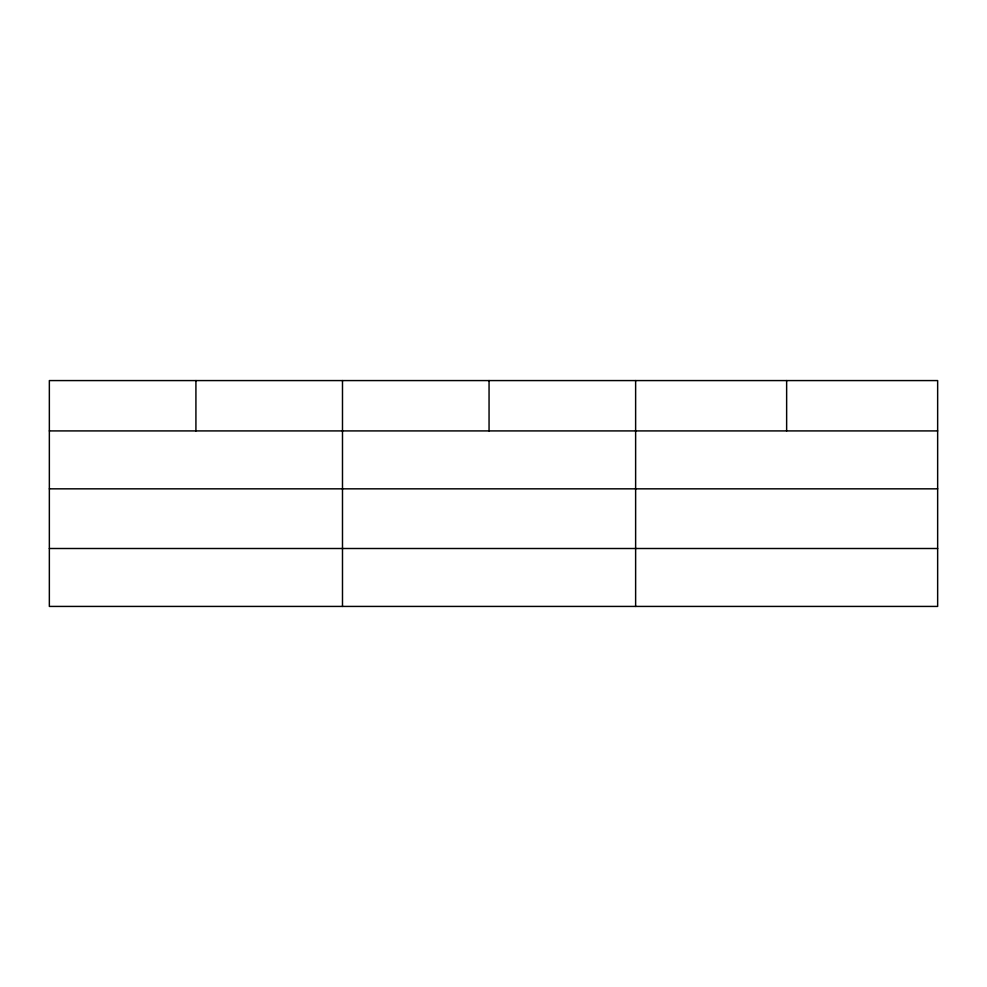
<?xml version="1.0" encoding="UTF-8"?>
<svg xmlns="http://www.w3.org/2000/svg" width="987" height="987" viewBox="0 0 987 987"><rect width="100%" height="100%" fill="white"/><g stroke="black" fill="none" stroke-linecap="round" stroke-linejoin="round"><path stroke-width="1.48" d="M937.65 488.836L937.65 380.575L49.35 380.575L49.35 606.425L937.65 606.425L937.65 488.836L49.35 488.836M49.35 430.912L937.65 430.912M49.35 548.501L937.65 548.501M786.639 380.575L786.639 430.912M635.628 380.575L635.628 606.425M489.058 380.575L489.058 430.912M342.489 380.575L342.489 606.425M195.919 380.575L195.919 430.912"/></g></svg>
